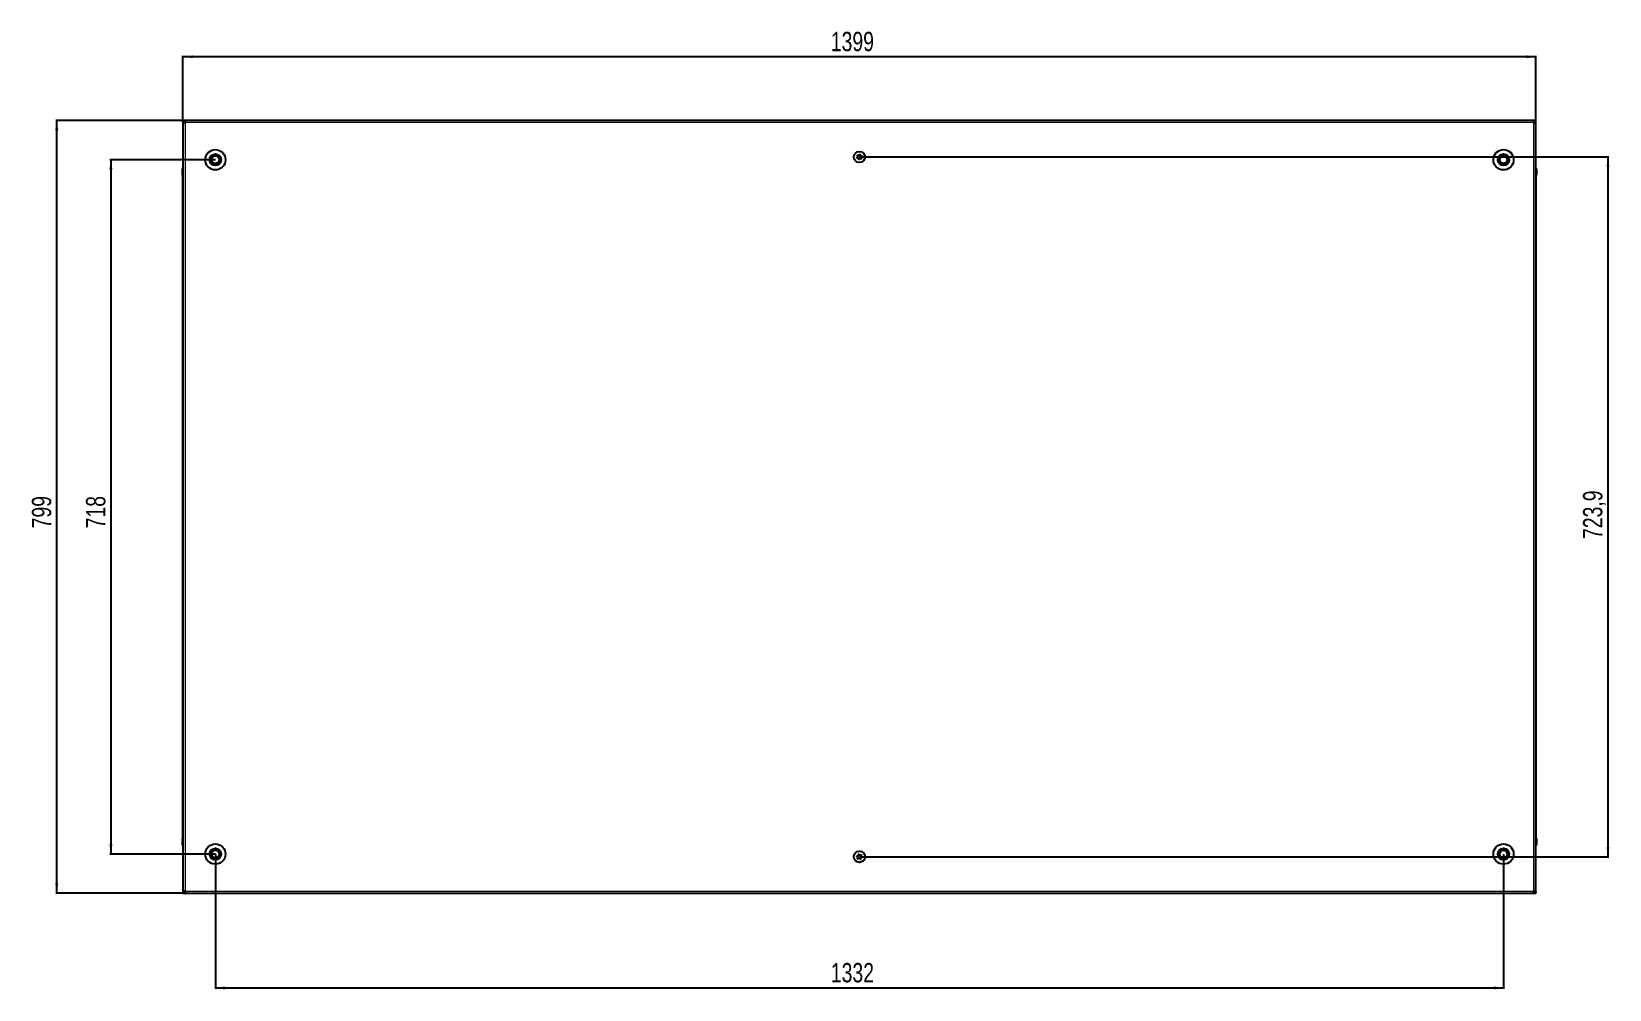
# Model space of a CAD drawing. Header units: millimetres. Extents: x 1256 to 6337, y -766 to 2003.
# Drawn here: x 1256 to 2888, y 948 to 1939 of the extents above; entities that cross this region are included whole.
import ezdxf

# ---------------------------------------------------------------- set-up
doc = ezdxf.new("R2010")
doc.units = ezdxf.units.MM
doc.layers.add('FORMAT', color=7, linetype='Continuous')
doc.styles.add('SLDTEXTSTYLE0', font='TXT', dxfattribs={"width": 0.75})
doc.dimstyles.new('SLDDIMSTYLE0', dxfattribs={"dimtxt": 20, "dimasz": 10, "dimexe": 0, "dimexo": 0.0625, "dimgap": 5, "dimtad": 2, "dimdec": 1, "dimrnd": 1e-09, "dimzin": 12, "dimdsep": 46, "dimtxsty": 'SLDTEXTSTYLE0', "dimsah": 1, "dimcen": 0.09, "dimadec": 0, "dimazin": 3, "dimtfac": 1, "dimtofl": 0, "dimtmove": 0, "dimatfit": 3, "dimfxl": 0, "dimfrac": 2, "dimtolj": 1, "dimtzin": 12, "dimarcsym": 0})

# ---------------------------------------------------------------- blocks, each defined once
blk = doc.blocks.new('_D')
at = {"layer": 'FORMAT'}
for p, q in [((1413, 1846.6), (1281.5, 1846.6)), ((1282.5, 1047.6), (1282.5, 1846.6)), ((1413, 1047.6), (1281.5, 1047.6))]:
    blk.add_line(p, q, dxfattribs=at)
for points in [[(1282.5, 1846.6), (1280.9, 1836.6), (1284, 1836.6)], [(1282.5, 1047.6), (1284, 1057.6), (1280.9, 1057.6)]]:
    blk.add_solid(points, dxfattribs=at)
at = {"layer": 'FORMAT', "insert": (1256.7, 1424.9), "char_height": 20, "attachment_point": 1, "rotation": 90, "style": 'SLDTEXTSTYLE0'}
blk.add_mtext('799', dxfattribs=at)
blk = doc.blocks.new('_D_1')
at = {"layer": 'FORMAT'}
for p, q in [((1413, 1846.6), (1413, 1913.6)), ((2812, 1912.6), (1413, 1912.6)), ((2812, 1846.6), (2812, 1913.6))]:
    blk.add_line(p, q, dxfattribs=at)
for points in [[(1413, 1912.6), (1423, 1911.1), (1423, 1914.1)], [(2812, 1912.6), (2802, 1914.1), (2802, 1911.1)]]:
    blk.add_solid(points, dxfattribs=at)
at = {"layer": 'FORMAT', "insert": (2082.9, 1938.4), "char_height": 20, "attachment_point": 1, "style": 'SLDTEXTSTYLE0'}
blk.add_mtext('1399', dxfattribs=at)
blk = doc.blocks.new('_D_2')
at = {"layer": 'FORMAT'}
for p, q in [((1446.5, 1088.1), (1446.5, 948.6)), ((2778.5, 1088.1), (2778.5, 948.6)), ((1446.5, 949.6), (2778.5, 949.6))]:
    blk.add_line(p, q, dxfattribs=at)
for points in [[(1446.5, 949.6), (1456.5, 948.1), (1456.5, 951.1)], [(2778.5, 949.6), (2768.5, 951.1), (2768.5, 948.1)]]:
    blk.add_solid(points, dxfattribs=at)
at = {"layer": 'FORMAT', "insert": (2082.9, 975.4), "char_height": 20, "attachment_point": 1, "style": 'SLDTEXTSTYLE0'}
blk.add_mtext('1332', dxfattribs=at)
blk = doc.blocks.new('_D_3')
at = {"layer": 'FORMAT'}
for p, q in [((2112.5, 1809.1), (2887.5, 1809.1)), ((2886.5, 1809.1), (2886.5, 1085.3)), ((2112.5, 1085.3), (2887.5, 1085.3))]:
    blk.add_line(p, q, dxfattribs=at)
for points in [[(2886.5, 1809.1), (2885, 1799.1), (2888, 1799.1)], [(2886.5, 1085.3), (2888, 1095.3), (2885, 1095.3)]]:
    blk.add_solid(points, dxfattribs=at)
at = {"layer": 'FORMAT', "insert": (2860.7, 1413.9), "char_height": 20, "attachment_point": 1, "rotation": 90, "style": 'SLDTEXTSTYLE0'}
blk.add_mtext('723,9', dxfattribs=at)
blk = doc.blocks.new('_D_4')
at = {"layer": 'FORMAT'}
for p, q in [((1446.5, 1806.1), (1337.5, 1806.1)), ((1338.5, 1806.1), (1338.5, 1088.1)), ((1446.5, 1088.1), (1337.5, 1088.1))]:
    blk.add_line(p, q, dxfattribs=at)
for points in [[(1338.5, 1806.1), (1336.9, 1796.1), (1340, 1796.1)], [(1338.5, 1088.1), (1340, 1098.1), (1336.9, 1098.1)]]:
    blk.add_solid(points, dxfattribs=at)
at = {"layer": 'FORMAT', "insert": (1312.7, 1424.9), "char_height": 20, "attachment_point": 1, "rotation": 90, "style": 'SLDTEXTSTYLE0'}
blk.add_mtext('718', dxfattribs=at)

msp = doc.modelspace()

# ---------------------------------------------------------------- linework, layer by layer
at = {"color": 7, "linetype": 'Continuous', "lineweight": 25}
for p, q in [((1412.99, 1845.1), (1412.99, 1846.6)), ((1415.09, 1846.6), (1412.99, 1846.6)), ((1412.99, 1845.1), (1415.09, 1845.1)), ((1412.99, 1845.1), (1412.99, 1844.5)), ((1412.99, 1844.5), (1412.99, 1049.7)), ((1412.99, 1844.5), (1415.09, 1844.5)), ((1415.09, 1846.6), (1415.09, 1844.5)), ((2809.89, 1846.6), (1415.09, 1846.6)), ((2809.89, 1844.5), (2809.89, 1846.6)), ((2811.99, 1846.6), (2809.89, 1846.6)), ((2809.89, 1845.1), (2811.99, 1845.1)), ((2809.89, 1844.5), (2811.99, 1844.5)), ((2811.99, 1845.1), (2811.99, 1846.6)), ((2811.99, 1844.5), (2811.99, 1845.1)), ((2811.99, 1049.7), (2811.99, 1844.5)), ((1412.49, 1796.6), (1412.49, 1790.1)), ((1412.49, 1790.1), (1412.49, 1796.6)), ((2811.99, 1797.93), (2811.99, 1797.93)), ((2812.49, 1796.6), (2812.49, 1790.1)), ((2812.49, 1790.1), (2812.49, 1796.6)), ((1412.49, 1790.1), (1412.49, 1790.1)), ((1412.99, 1790.1), (1412.49, 1790.1)), ((1412.64, 1790.1), (1412.64, 1104.1)), ((2811.99, 1790.1), (2812.49, 1790.1)), ((2812.34, 1104.1), (2812.34, 1790.1)), ((2812.49, 1790.1), (2812.49, 1790.1)), ((2812.49, 1790.1), (2812.49, 1790.1)), ((1412.49, 1097.6), (1412.49, 1104.1)), ((1412.49, 1104.1), (1412.49, 1104.1)), ((1412.49, 1104.1), (1412.49, 1104.1)), ((1412.49, 1104.1), (1412.49, 1097.6)), ((1412.99, 1104.1), (1412.49, 1104.1)), ((1412.99, 1096.28), (1412.99, 1096.28)), ((2811.99, 1104.1), (2812.49, 1104.1)), ((2812.49, 1104.1), (2812.49, 1104.1)), ((2812.49, 1097.6), (2812.49, 1104.1)), ((2812.49, 1104.1), (2812.49, 1097.6)), ((1415.09, 1049.7), (1412.99, 1049.7)), ((1412.99, 1049.7), (1412.99, 1049.1)), ((1415.09, 1049.1), (1412.99, 1049.1)), ((1412.99, 1049.1), (1412.99, 1047.6)), ((1412.99, 1047.6), (1415.09, 1047.6)), ((1415.09, 1049.7), (1415.09, 1047.6)), ((1415.09, 1047.6), (2809.89, 1047.6)), ((2809.89, 1047.6), (2809.89, 1049.7)), ((2811.99, 1049.7), (2809.89, 1049.7)), ((2811.99, 1049.1), (2809.89, 1049.1)), ((2809.89, 1047.6), (2811.99, 1047.6)), ((2811.99, 1049.1), (2811.99, 1049.7)), ((2811.99, 1049.1), (2811.99, 1047.6))]:
    msp.add_line(p, q, dxfattribs=at)
at = {"color": 8, "linetype": 'Continuous', "lineweight": 18}
for p, q in [((2809.89, 1844.5), (1415.09, 1844.5)), ((1415.09, 1844.5), (1415.09, 1049.7)), ((2809.89, 1049.7), (2809.89, 1844.5)), ((1412.99, 1796.6), (1412.49, 1796.6)), ((2811.99, 1796.6), (2812.49, 1796.6)), ((1412.99, 1097.6), (1412.49, 1097.6)), ((2811.99, 1097.6), (2812.49, 1097.6)), ((1415.09, 1049.7), (2809.89, 1049.7))]:
    msp.add_line(p, q, dxfattribs=at)
at = {"color": 7, "linetype": 'Continuous', "lineweight": 25}
for centre, radius in [((1446.49, 1806.1), 10.5), ((1446.49, 1806.1), 6), ((2112.49, 1808.95), 5.79), ((2778.49, 1806.1), 10.5), ((2778.49, 1806.1), 6), ((1446.49, 1806.1), 3.9), ((2112.49, 1808.95), 1.85), ((2778.49, 1806.1), 3.9), ((1446.49, 1088.1), 10.5), ((1446.49, 1088.1), 6), ((2778.49, 1088.1), 10.5), ((2778.49, 1088.1), 6), ((1446.49, 1088.1), 3.9), ((2112.49, 1085.25), 5.79), ((2112.49, 1085.25), 1.85), ((2778.49, 1088.1), 3.9)]:
    msp.add_circle(centre, radius, dxfattribs=at)
for centre, radius, start, end in [((1414.49, 1796.6), 2, 138.57492, 180), ((1414.49, 1796.6), 2, 138.59038, 180), ((1446.49, 1806.1), 4.62, 120, 180), ((1446.49, 1806.1), 4.62, 180, 240), ((1446.49, 1806.1), 4.62, 60, 120), ((1446.49, 1806.1), 4.62, 240, 300), ((1446.49, 1806.1), 4.62, 0, 60), ((1446.49, 1806.1), 4.62, 300, 0), ((2778.49, 1806.1), 4.62, 120, 180), ((2778.49, 1806.1), 4.62, 180, 240), ((2778.49, 1806.1), 4.62, 60, 120), ((2778.49, 1806.1), 4.62, 240, 300), ((2778.49, 1806.1), 4.62, 360, 60), ((2778.49, 1806.1), 4.62, 300, 360), ((2810.49, 1796.6), 2, 33.78451, 41.40962), ((2810.49, 1796.6), 2, 0, 41.40962), ((2810.49, 1796.6), 2, 360, 19.56674), ((1414.49, 1097.6), 2, 180, 199.56674), ((1414.49, 1097.6), 2, 180, 221.39416), ((1414.49, 1097.6), 2, 213.78451, 221.40962), ((2810.49, 1097.6), 2, 318.59038, 0), ((1446.49, 1088.1), 4.62, 120, 180), ((1446.49, 1088.1), 4.62, 180, 240), ((1446.49, 1088.1), 4.62, 60, 120), ((1446.49, 1088.1), 4.62, 240, 300), ((1446.49, 1088.1), 4.62, 0, 60), ((1446.49, 1088.1), 4.62, 300, 0), ((2778.49, 1088.1), 4.62, 120, 180), ((2778.49, 1088.1), 4.62, 180, 240), ((2778.49, 1088.1), 4.62, 60, 120), ((2778.49, 1088.1), 4.62, 240, 300), ((2778.49, 1088.1), 4.62, 360, 60), ((2778.49, 1088.1), 4.62, 300, 360)]:
    msp.add_arc(centre, radius, start, end, dxfattribs=at)
for points, knots in [([(2110.4, 1810.82), (2110.39, 1810.81), (2110.38, 1810.79), (2110.38, 1810.73), (2110.4, 1810.59), (2110.54, 1810.22), (2110.73, 1809.72), (2110.62, 1809.09), (2110.31, 1808.69), (2110.03, 1808.41), (2109.87, 1808.23), (2109.83, 1808.14), (2109.82, 1808.1), (2109.83, 1808.07), (2109.85, 1808.04), (2109.91, 1808), (2110.17, 1807.93), (2110.64, 1807.88), (2111.31, 1807.63), (2111.62, 1806.99), (2111.73, 1806.53), (2111.83, 1806.28), (2111.88, 1806.23), (2111.91, 1806.21), (2111.94, 1806.21), (2111.97, 1806.22), (2112.01, 1806.24), (2112.08, 1806.29), (2112.23, 1806.46), (2112.47, 1806.76), (2112.84, 1807.12), (2113.44, 1807.29), (2113.97, 1807.16), (2114.35, 1807.06), (2114.5, 1807.05), (2114.55, 1807.07), (2114.58, 1807.09), (2114.6, 1807.12), (2114.6, 1807.18), (2114.58, 1807.32), (2114.44, 1807.69), (2114.25, 1808.19), (2114.35, 1808.82), (2114.67, 1809.22), (2114.95, 1809.5), (2115.1, 1809.68), (2115.15, 1809.77), (2115.15, 1809.81), (2115.15, 1809.84), (2115.13, 1809.87), (2115.07, 1809.91), (2114.81, 1809.98), (2114.34, 1810.03), (2113.67, 1810.28), (2113.35, 1810.91), (2113.24, 1811.38), (2113.14, 1811.63), (2113.1, 1811.68), (2113.07, 1811.69), (2113.04, 1811.7), (2113, 1811.69), (2112.97, 1811.67), (2112.9, 1811.62), (2112.75, 1811.45), (2112.51, 1811.15), (2112.14, 1810.79), (2111.53, 1810.62), (2111.01, 1810.75), (2110.63, 1810.85), (2110.48, 1810.86), (2110.42, 1810.84), (2110.41, 1810.83), (2110.4, 1810.82)], [0, 0, 0, 0, 0.0020087, 0.00442, 0.0093647, 0.0255282, 0.0677053, 0.0957862, 0.1246456, 0.1503415, 0.1605194, 0.1633943, 0.1656965, 0.1672448, 0.1688741, 0.1707699, 0.1786058, 0.2119941, 0.2499945, 0.2879948, 0.3213831, 0.329219, 0.3311148, 0.3327441, 0.3342924, 0.3362166, 0.3385353, 0.3413178, 0.349662, 0.3753578, 0.4042173, 0.4322982, 0.4744753, 0.4906388, 0.4966691, 0.49844, 0.5, 0.5020087, 0.50442, 0.5093647, 0.5255282, 0.5677053, 0.5957862, 0.6246456, 0.6503415, 0.6605194, 0.6633943, 0.6656965, 0.6672448, 0.6688741, 0.6707699, 0.6786058, 0.7119941, 0.7499945, 0.7879948, 0.8213831, 0.829219, 0.8311148, 0.8327441, 0.8342924, 0.8362166, 0.8385353, 0.8413178, 0.849662, 0.8753578, 0.9042173, 0.9322982, 0.9744753, 0.9906388, 0.9966691, 0.99844, 1, 1, 1, 1]), ([(1441.87, 1806.1), (1442.2, 1806.68), (1442.77, 1807.66), (1443.59, 1809.08), (1444, 1809.79), (1444.18, 1810.1)], [0, 0, 0, 0, 0.4391308, 0.7513783, 1, 1, 1, 1]), ([(1444.18, 1802.1), (1443.85, 1802.68), (1443.28, 1803.66), (1442.46, 1805.08), (1442.05, 1805.79), (1441.87, 1806.1)], [0, 0, 0, 0, 0.4391308, 0.7513783, 1, 1, 1, 1]), ([(1444.18, 1810.1), (1444.38, 1810.1), (1445.08, 1810.1), (1446.39, 1810.1), (1447.78, 1810.1), (1448.53, 1810.1), (1448.8, 1810.1)], [0, 0, 0, 0, 0.1393293, 0.4852696, 0.8163565, 1, 1, 1, 1]), ([(1448.8, 1802.1), (1448.53, 1802.1), (1447.78, 1802.1), (1446.39, 1802.1), (1445.08, 1802.1), (1444.38, 1802.1), (1444.18, 1802.1)], [0, 0, 0, 0, 0.1836435, 0.5147304, 0.8606707, 1, 1, 1, 1]), ([(1448.8, 1810.1), (1449.13, 1809.53), (1449.69, 1808.55), (1450.52, 1807.13), (1450.93, 1806.42), (1451.11, 1806.1)], [0, 0, 0, 0, 0.4391308, 0.7513783, 1, 1, 1, 1]), ([(1451.11, 1806.1), (1450.78, 1805.53), (1450.21, 1804.55), (1449.39, 1803.13), (1448.98, 1802.42), (1448.8, 1802.1)], [0, 0, 0, 0, 0.4391308, 0.7513783, 1, 1, 1, 1]), ([(2773.87, 1806.1), (2774.2, 1806.68), (2774.77, 1807.66), (2775.59, 1809.08), (2776, 1809.79), (2776.18, 1810.1)], [0, 0, 0, 0, 0.4391308, 0.7513783, 1, 1, 1, 1]), ([(2776.18, 1802.1), (2775.85, 1802.68), (2775.28, 1803.66), (2774.46, 1805.08), (2774.05, 1805.79), (2773.87, 1806.1)], [0, 0, 0, 0, 0.4391308, 0.7513783, 1, 1, 1, 1]), ([(2776.18, 1810.1), (2776.38, 1810.1), (2777.08, 1810.1), (2778.39, 1810.1), (2779.78, 1810.1), (2780.53, 1810.1), (2780.8, 1810.1)], [0, 0, 0, 0, 0.1393293, 0.4852696, 0.8163565, 1, 1, 1, 1]), ([(2780.8, 1802.1), (2780.53, 1802.1), (2779.78, 1802.1), (2778.39, 1802.1), (2777.08, 1802.1), (2776.38, 1802.1), (2776.18, 1802.1)], [0, 0, 0, 0, 0.1836435, 0.5147304, 0.8606707, 1, 1, 1, 1]), ([(2780.8, 1810.1), (2781.13, 1809.53), (2781.69, 1808.55), (2782.52, 1807.13), (2782.93, 1806.42), (2783.11, 1806.1)], [0, 0, 0, 0, 0.4391308, 0.7513783, 1, 1, 1, 1]), ([(2783.11, 1806.1), (2782.78, 1805.53), (2782.21, 1804.55), (2781.39, 1803.13), (2780.98, 1802.42), (2780.8, 1802.1)], [0, 0, 0, 0, 0.4391308, 0.7513783, 1, 1, 1, 1]), ([(1441.87, 1088.1), (1442.2, 1088.68), (1442.77, 1089.66), (1443.59, 1091.08), (1444, 1091.79), (1444.18, 1092.1)], [0, 0, 0, 0, 0.4391308, 0.7513783, 1, 1, 1, 1]), ([(1444.18, 1084.1), (1443.85, 1084.68), (1443.28, 1085.66), (1442.46, 1087.08), (1442.05, 1087.79), (1441.87, 1088.1)], [0, 0, 0, 0, 0.4391308, 0.7513783, 1, 1, 1, 1]), ([(1444.18, 1092.1), (1444.38, 1092.1), (1445.08, 1092.1), (1446.39, 1092.1), (1447.78, 1092.1), (1448.53, 1092.1), (1448.8, 1092.1)], [0, 0, 0, 0, 0.1393293, 0.4852696, 0.8163565, 1, 1, 1, 1]), ([(1448.8, 1084.1), (1448.53, 1084.1), (1447.78, 1084.1), (1446.39, 1084.1), (1445.08, 1084.1), (1444.38, 1084.1), (1444.18, 1084.1)], [0, 0, 0, 0, 0.1836435, 0.5147304, 0.8606707, 1, 1, 1, 1]), ([(1448.8, 1092.1), (1449.13, 1091.53), (1449.69, 1090.55), (1450.52, 1089.13), (1450.93, 1088.42), (1451.11, 1088.1)], [0, 0, 0, 0, 0.4391308, 0.7513783, 1, 1, 1, 1]), ([(1451.11, 1088.1), (1450.78, 1087.53), (1450.21, 1086.55), (1449.39, 1085.13), (1448.98, 1084.42), (1448.8, 1084.1)], [0, 0, 0, 0, 0.4391308, 0.7513783, 1, 1, 1, 1]), ([(2115.21, 1084.61), (2115.21, 1084.62), (2115.22, 1084.65), (2115.19, 1084.7), (2115.1, 1084.82), (2114.81, 1085.07), (2114.4, 1085.42), (2114.19, 1086.02), (2114.28, 1086.53), (2114.39, 1086.91), (2114.44, 1087.14), (2114.44, 1087.24), (2114.42, 1087.28), (2114.4, 1087.3), (2114.37, 1087.31), (2114.3, 1087.32), (2114.04, 1087.26), (2113.6, 1087.09), (2112.9, 1086.98), (2112.31, 1087.39), (2112, 1087.74), (2111.79, 1087.92), (2111.72, 1087.94), (2111.69, 1087.94), (2111.66, 1087.93), (2111.64, 1087.9), (2111.61, 1087.87), (2111.58, 1087.79), (2111.53, 1087.57), (2111.46, 1087.2), (2111.31, 1086.7), (2110.86, 1086.26), (2110.33, 1086.13), (2109.95, 1086.03), (2109.82, 1085.97), (2109.77, 1085.93), (2109.76, 1085.89), (2109.76, 1085.86), (2109.79, 1085.8), (2109.88, 1085.69), (2110.17, 1085.44), (2110.58, 1085.09), (2110.78, 1084.49), (2110.7, 1083.98), (2110.59, 1083.6), (2110.54, 1083.37), (2110.54, 1083.27), (2110.55, 1083.23), (2110.58, 1083.21), (2110.6, 1083.19), (2110.67, 1083.19), (2110.94, 1083.25), (2111.38, 1083.42), (2112.08, 1083.53), (2112.66, 1083.12), (2112.98, 1082.76), (2113.19, 1082.59), (2113.25, 1082.57), (2113.29, 1082.57), (2113.31, 1082.58), (2113.34, 1082.61), (2113.36, 1082.64), (2113.4, 1082.72), (2113.45, 1082.94), (2113.52, 1083.31), (2113.67, 1083.81), (2114.12, 1084.25), (2114.65, 1084.38), (2115.03, 1084.48), (2115.16, 1084.54), (2115.2, 1084.58), (2115.21, 1084.6), (2115.21, 1084.61)], [0, 0, 0, 0, 0.0020087, 0.00442, 0.0093647, 0.0255282, 0.0677053, 0.0957862, 0.1246456, 0.1503415, 0.1605194, 0.1633943, 0.1656965, 0.1672448, 0.1688741, 0.1707699, 0.1786058, 0.2119941, 0.2499945, 0.2879948, 0.3213831, 0.329219, 0.3311148, 0.3327441, 0.3342924, 0.3362166, 0.3385353, 0.3413178, 0.349662, 0.3753578, 0.4042173, 0.4322982, 0.4744753, 0.4906388, 0.4966691, 0.49844, 0.5, 0.5020087, 0.50442, 0.5093647, 0.5255282, 0.5677053, 0.5957862, 0.6246456, 0.6503415, 0.6605194, 0.6633943, 0.6656965, 0.6672448, 0.6688741, 0.6707699, 0.6786058, 0.7119941, 0.7499945, 0.7879948, 0.8213831, 0.829219, 0.8311148, 0.8327441, 0.8342924, 0.8362166, 0.8385353, 0.8413178, 0.849662, 0.8753578, 0.9042173, 0.9322982, 0.9744753, 0.9906388, 0.9966691, 0.99844, 1, 1, 1, 1]), ([(2773.87, 1088.1), (2774.2, 1088.68), (2774.77, 1089.66), (2775.59, 1091.08), (2776, 1091.79), (2776.18, 1092.1)], [0, 0, 0, 0, 0.4391308, 0.7513783, 1, 1, 1, 1]), ([(2776.18, 1084.1), (2775.85, 1084.68), (2775.28, 1085.66), (2774.46, 1087.08), (2774.05, 1087.79), (2773.87, 1088.1)], [0, 0, 0, 0, 0.4391308, 0.7513783, 1, 1, 1, 1]), ([(2776.18, 1092.1), (2776.38, 1092.1), (2777.08, 1092.1), (2778.39, 1092.1), (2779.78, 1092.1), (2780.53, 1092.1), (2780.8, 1092.1)], [0, 0, 0, 0, 0.1393293, 0.4852696, 0.8163565, 1, 1, 1, 1]), ([(2780.8, 1084.1), (2780.53, 1084.1), (2779.78, 1084.1), (2778.39, 1084.1), (2777.08, 1084.1), (2776.38, 1084.1), (2776.18, 1084.1)], [0, 0, 0, 0, 0.1836435, 0.5147304, 0.8606707, 1, 1, 1, 1]), ([(2780.8, 1092.1), (2781.13, 1091.53), (2781.69, 1090.55), (2782.52, 1089.13), (2782.93, 1088.42), (2783.11, 1088.1)], [0, 0, 0, 0, 0.4391308, 0.7513783, 1, 1, 1, 1]), ([(2783.11, 1088.1), (2782.78, 1087.53), (2782.21, 1086.55), (2781.39, 1085.13), (2780.98, 1084.42), (2780.8, 1084.1)], [0, 0, 0, 0, 0.4391308, 0.7513783, 1, 1, 1, 1])]:
    msp.add_open_spline(points, degree=3, knots=knots, dxfattribs=at)

# ---------------------------------------------------------------- dimensions: what is measured, and where the dimension line sits
at = {"layer": 'FORMAT'}
for base, p1, p2, picture, middle in [((1412.99, 1912.6), (2811.99, 1846.6), (1412.99, 1846.6), '_D_1', (2112.49, 1912.6)), ((2778.49, 949.6), (1446.49, 1088.1), (2778.49, 1088.1), '_D_2', (2112.49, 949.6))]:
    dim = msp.add_linear_dim(base=base, p1=p1, p2=p2, dimstyle='SLDDIMSTYLE0', dxfattribs=at)
    dim.commit()
    dim.dimension.update_dxf_attribs({"geometry": picture, "text_midpoint": middle, "dimtype": 160})
for base, p1, p2, picture, middle in [((1282.49, 1846.6), (1412.99, 1047.6), (1412.99, 1846.6), '_D', (1282.49, 1447.1)), ((1338.49, 1088.1), (1446.49, 1806.1), (1446.49, 1088.1), '_D_4', (1338.49, 1447.1)), ((2886.48881076, 1085.25434732), (2112.48845386, 1809.10434732), (2112.48845386, 1085.25434732), '_D_3', (2886.48881076, 1447.17934732))]:
    dim = msp.add_linear_dim(base=base, p1=p1, p2=p2, angle=90, dimstyle='SLDDIMSTYLE0', dxfattribs=at)
    dim.commit()
    dim.dimension.update_dxf_attribs({"geometry": picture, "text_midpoint": middle, "dimtype": 160})

doc.saveas('drawing.dxf')
